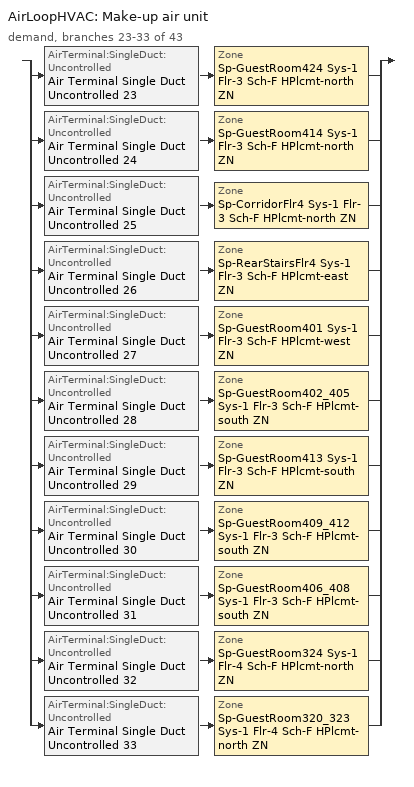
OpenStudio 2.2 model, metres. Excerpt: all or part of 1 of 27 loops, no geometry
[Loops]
AirLoopHVAC 'Make-up air unit'
 demand, branches 23-33 of 43: split
  | AirTerminal:SingleDuct:Uncontrolled 'Air Terminal Single Duct Uncontrolled 23' > Zone 'Sp-GuestRoom424 Sys-1 Flr-3 Sch-F HPlcmt-north ZN'
  | AirTerminal:SingleDuct:Uncontrolled 'Air Terminal Single Duct Uncontrolled 24' > Zone 'Sp-GuestRoom414 Sys-1 Flr-3 Sch-F HPlcmt-north ZN'
  | AirTerminal:SingleDuct:Uncontrolled 'Air Terminal Single Duct Uncontrolled 25' > Zone 'Sp-CorridorFlr4 Sys-1 Flr-3 Sch-F HPlcmt-north ZN'
  | AirTerminal:SingleDuct:Uncontrolled 'Air Terminal Single Duct Uncontrolled 26' > Zone 'Sp-RearStairsFlr4 Sys-1 Flr-3 Sch-F HPlcmt-east ZN'
  | AirTerminal:SingleDuct:Uncontrolled 'Air Terminal Single Duct Uncontrolled 27' > Zone 'Sp-GuestRoom401 Sys-1 Flr-3 Sch-F HPlcmt-west ZN'
  | AirTerminal:SingleDuct:Uncontrolled 'Air Terminal Single Duct Uncontrolled 28' > Zone 'Sp-GuestRoom402_405 Sys-1 Flr-3 Sch-F HPlcmt-south ZN'
  | AirTerminal:SingleDuct:Uncontrolled 'Air Terminal Single Duct Uncontrolled 29' > Zone 'Sp-GuestRoom413 Sys-1 Flr-3 Sch-F HPlcmt-south ZN'
  | AirTerminal:SingleDuct:Uncontrolled 'Air Terminal Single Duct Uncontrolled 30' > Zone 'Sp-GuestRoom409_412 Sys-1 Flr-3 Sch-F HPlcmt-south ZN'
  | AirTerminal:SingleDuct:Uncontrolled 'Air Terminal Single Duct Uncontrolled 31' > Zone 'Sp-GuestRoom406_408 Sys-1 Flr-3 Sch-F HPlcmt-south ZN'
  | AirTerminal:SingleDuct:Uncontrolled 'Air Terminal Single Duct Uncontrolled 32' > Zone 'Sp-GuestRoom324 Sys-1 Flr-4 Sch-F HPlcmt-north ZN'
  | AirTerminal:SingleDuct:Uncontrolled 'Air Terminal Single Duct Uncontrolled 33' > Zone 'Sp-GuestRoom320_323 Sys-1 Flr-4 Sch-F HPlcmt-north ZN'
[Sizing:Zone] Zone Cooling Design Supply Air Temperature Input Method=SupplyAirTemperature; Zone Cooling Design Supply Air Temperature {C}=13; Zone Cooling Design Supply Air Temperature Difference {deltaC}=11.11; Zone Heating Design Supply Air Temperature Input Method=SupplyAirTemperature; Zone Heating Design Supply Air Temperature {C}=43; Zone Heating Design Supply Air Temperature Difference {deltaC}=11.11; Zone Cooling Design Supply Air Humidity Ratio {kg-H2O/kg-air}=0.0085; Zone Heating Design Supply Air Humidity Ratio {kg-H2O/kg-air}=0.008; Zone Heating Sizing Factor=1.3; Zone Cooling Sizing Factor=1.1; Cooling Design Air Flow Method=DesignDay; Heating Design Air Flow Method=DesignDay; Account for Dedicated Outdoor Air System=No; Dedicated Outdoor Air System Control Strategy=NeutralSupplyAir; Dedicated Outdoor Air Low Setpoint Temperature for Design {C}=autosize; Dedicated Outdoor Air High Setpoint Temperature for Design {C}=autosize
Sp-GuestRoom424 Sys-1 Flr-3 Sch-F HPlcmt-north ZN; Sp-GuestRoom414 Sys-1 Flr-3 Sch-F HPlcmt-north ZN; Sp-CorridorFlr4 Sys-1 Flr-3 Sch-F HPlcmt-north ZN; Sp-RearStairsFlr4 Sys-1 Flr-3 Sch-F HPlcmt-east ZN; Sp-GuestRoom401 Sys-1 Flr-3 Sch-F HPlcmt-west ZN; Sp-GuestRoom402_405 Sys-1 Flr-3 Sch-F HPlcmt-south ZN; Sp-GuestRoom413 Sys-1 Flr-3 Sch-F HPlcmt-south ZN; Sp-GuestRoom409_412 Sys-1 Flr-3 Sch-F HPlcmt-south ZN; Sp-GuestRoom406_408 Sys-1 Flr-3 Sch-F HPlcmt-south ZN; Sp-GuestRoom324 Sys-1 Flr-4 Sch-F HPlcmt-north ZN; Sp-GuestRoom320_323 Sys-1 Flr-4 Sch-F HPlcmt-north ZN
[Zone equipment]
Sp-GuestRoom424 Sys-1 Flr-3 Sch-F HPlcmt-north ZN: Sp-GuestRoom424 Sys-1 Flr-3 Sch-F HPlcmt-north ZN PTAC, Zone HVAC Baseboard Convective Electric 23, Air Terminal Single Duct Uncontrolled 23
Sp-GuestRoom414 Sys-1 Flr-3 Sch-F HPlcmt-north ZN: Sp-GuestRoom414 Sys-1 Flr-3 Sch-F HPlcmt-north ZN PTAC, Zone HVAC Baseboard Convective Electric 24, Air Terminal Single Duct Uncontrolled 24
Sp-CorridorFlr4 Sys-1 Flr-3 Sch-F HPlcmt-north ZN: Sp-CorridorFlr4 Sys-1 Flr-3 Sch-F HPlcmt-north ZN PTAC, Zone HVAC Baseboard Convective Electric 25, Air Terminal Single Duct Uncontrolled 25
Sp-RearStairsFlr4 Sys-1 Flr-3 Sch-F HPlcmt-east ZN: Sp-RearStairsFlr4 Sys-1 Flr-3 Sch-F HPlcmt-east ZN PTAC, Zone HVAC Baseboard Convective Electric 26, Air Terminal Single Duct Uncontrolled 26
Sp-GuestRoom401 Sys-1 Flr-3 Sch-F HPlcmt-west ZN: Sp-GuestRoom401 Sys-1 Flr-3 Sch-F HPlcmt-west ZN PTAC, Zone HVAC Baseboard Convective Electric 27, Air Terminal Single Duct Uncontrolled 27
Sp-GuestRoom402_405 Sys-1 Flr-3 Sch-F HPlcmt-south ZN: Sp-GuestRoom402_405 Sys-1 Flr-3 Sch-F HPlcmt-south ZN PTAC, Zone HVAC Baseboard Convective Electric 28, Air Terminal Single Duct Uncontrolled 28
Sp-GuestRoom413 Sys-1 Flr-3 Sch-F HPlcmt-south ZN: Sp-GuestRoom413 Sys-1 Flr-3 Sch-F HPlcmt-south ZN PTAC, Zone HVAC Baseboard Convective Electric 29, Air Terminal Single Duct Uncontrolled 29
Sp-GuestRoom409_412 Sys-1 Flr-3 Sch-F HPlcmt-south ZN: Sp-GuestRoom409_412 Sys-1 Flr-3 Sch-F HPlcmt-south ZN PTAC, Zone HVAC Baseboard Convective Electric 30, Air Terminal Single Duct Uncontrolled 30
Sp-GuestRoom406_408 Sys-1 Flr-3 Sch-F HPlcmt-south ZN: Sp-GuestRoom406_408 Sys-1 Flr-3 Sch-F HPlcmt-south ZN PTAC, Zone HVAC Baseboard Convective Electric 31, Air Terminal Single Duct Uncontrolled 31
Sp-GuestRoom324 Sys-1 Flr-4 Sch-F HPlcmt-north ZN: Sp-GuestRoom324 Sys-1 Flr-4 Sch-F HPlcmt-north ZN PTAC, Zone HVAC Baseboard Convective Electric 32, Air Terminal Single Duct Uncontrolled 32
Sp-GuestRoom320_323 Sys-1 Flr-4 Sch-F HPlcmt-north ZN: Sp-GuestRoom320_323 Sys-1 Flr-4 Sch-F HPlcmt-north ZN PTAC, Zone HVAC Baseboard Convective Electric 33, Air Terminal Single Duct Uncontrolled 33
[Fan:ConstantVolume] Availability Schedule=Always On Discrete; Fan Efficiency=0.39975; Pressure Rise {Pa}=640; Maximum Flow Rate {m3/s}=AutoSize; Motor Efficiency=0.615
Fan Constant Volume 24; Fan Constant Volume 25; Fan Constant Volume 26; Fan Constant Volume 27; Fan Constant Volume 28; Fan Constant Volume 29; Fan Constant Volume 30; Fan Constant Volume 31; Fan Constant Volume 32; Fan Constant Volume 33; Fan Constant Volume 34
[Coil:Heating:Electric] Availability Schedule=ON_OFF_ALWAYS_OFF
Coil Heating Electric 24; Coil Heating Electric 25; Coil Heating Electric 26; Coil Heating Electric 27; Coil Heating Electric 28; Coil Heating Electric 29; Coil Heating Electric 30; Coil Heating Electric 31; Coil Heating Electric 32; Coil Heating Electric 33; Coil Heating Electric 34
[Coil:Cooling:DX:SingleSpeed] Availability Schedule=Always On Discrete; Rated Total Cooling Capacity {W}=autosize; Rated Sensible Heat Ratio=autosize; Rated Air Flow Rate {m3/s}=autosize; Rated Evaporator Fan Power Per Volume Flow Rate {W/(m3/s)}=773.3; Condenser Type=AirCooled; Evaporative Condenser Effectiveness=0; Evaporative Condenser Air Flow Rate {m3/s}=Autosize; Evaporative Condenser Pump Rated Power Consumption {W}=Autosize; Crankcase Heater Capacity {W}=0; Maximum Outdoor Dry-Bulb Temperature for Crankcase Heater Operation {C}=0; Basin Heater Capacity {W/K}=0; Basin Heater Setpoint Temperature {C}=10
Name | Rated COP {W/W} | Total Cooling Capacity Function of Temperature Curve | Total Cooling Capacity Function of Flow Fraction Curve | Energy Input Ratio Function of Temperature Curve | Energy Input Ratio Function of Flow Fraction Curve | Part Load Fraction Correlation Curve
Coil Cooling DX Single Speed 24 3kBtu/hr 11.0EER | 3.72386 | DXCOOL-NECB2011-REF-CAPFT 16 | DXCOOL-NECB2011-REF-CAPFFLOW 16 | DXCOOL-NECB2011-REF-COOLEIRFT 16 | DXCOOL-NECB2011-REF-COOLEIRFFLOW 16 | DXCOOL-NECB2011-REF-COOLPLFFPLR 16
Coil Cooling DX Single Speed 25 3kBtu/hr 11.0EER | 3.72393 | DXCOOL-NECB2011-REF-CAPFT 17 | DXCOOL-NECB2011-REF-CAPFFLOW 17 | DXCOOL-NECB2011-REF-COOLEIRFT 17 | DXCOOL-NECB2011-REF-COOLEIRFFLOW 17 | DXCOOL-NECB2011-REF-COOLPLFFPLR 17
Coil Cooling DX Single Speed 26 13kBtu/hr 9.8EER | 3.32669 | DXCOOL-NECB2011-REF-CAPFT 18 | DXCOOL-NECB2011-REF-CAPFFLOW 18 | DXCOOL-NECB2011-REF-COOLEIRFT 18 | DXCOOL-NECB2011-REF-COOLEIRFFLOW 18 | DXCOOL-NECB2011-REF-COOLPLFFPLR 18
Coil Cooling DX Single Speed 27 3kBtu/hr 11.0EER | 3.72398 | DXCOOL-NECB2011-REF-CAPFT 19 | DXCOOL-NECB2011-REF-CAPFFLOW 19 | DXCOOL-NECB2011-REF-COOLEIRFT 19 | DXCOOL-NECB2011-REF-COOLEIRFFLOW 19 | DXCOOL-NECB2011-REF-COOLPLFFPLR 19
Coil Cooling DX Single Speed 28 5kBtu/hr 11.0EER | 3.72519 | DXCOOL-NECB2011-REF-CAPFT 20 | DXCOOL-NECB2011-REF-CAPFFLOW 20 | DXCOOL-NECB2011-REF-COOLEIRFT 20 | DXCOOL-NECB2011-REF-COOLEIRFFLOW 20 | DXCOOL-NECB2011-REF-COOLPLFFPLR 20
Coil Cooling DX Single Speed 29 12kBtu/hr 10.0EER | 3.38369 | DXCOOL-NECB2011-REF-CAPFT 21 | DXCOOL-NECB2011-REF-CAPFFLOW 21 | DXCOOL-NECB2011-REF-COOLEIRFT 21 | DXCOOL-NECB2011-REF-COOLEIRFFLOW 21 | DXCOOL-NECB2011-REF-COOLPLFFPLR 21
Coil Cooling DX Single Speed 30 4kBtu/hr 11.0EER | 3.72422 | DXCOOL-NECB2011-REF-CAPFT 23 | DXCOOL-NECB2011-REF-CAPFFLOW 23 | DXCOOL-NECB2011-REF-COOLEIRFT 23 | DXCOOL-NECB2011-REF-COOLEIRFFLOW 23 | DXCOOL-NECB2011-REF-COOLPLFFPLR 23
Coil Cooling DX Single Speed 31 12kBtu/hr 10.0EER | 3.38542 | DXCOOL-NECB2011-REF-CAPFT 24 | DXCOOL-NECB2011-REF-CAPFFLOW 24 | DXCOOL-NECB2011-REF-COOLEIRFT 24 | DXCOOL-NECB2011-REF-COOLEIRFFLOW 24 | DXCOOL-NECB2011-REF-COOLPLFFPLR 24
Coil Cooling DX Single Speed 32 10kBtu/hr 10.4EER | 3.52241 | DXCOOL-NECB2011-REF-CAPFT 25 | DXCOOL-NECB2011-REF-CAPFFLOW 25 | DXCOOL-NECB2011-REF-COOLEIRFT 25 | DXCOOL-NECB2011-REF-COOLEIRFFLOW 25 | DXCOOL-NECB2011-REF-COOLPLFFPLR 25
Coil Cooling DX Single Speed 33 2kBtu/hr 11.0EER | 3.72253 | DXCOOL-NECB2011-REF-CAPFT 26 | DXCOOL-NECB2011-REF-CAPFFLOW 26 | DXCOOL-NECB2011-REF-COOLEIRFT 26 | DXCOOL-NECB2011-REF-COOLEIRFFLOW 26 | DXCOOL-NECB2011-REF-COOLPLFFPLR 26
Coil Cooling DX Single Speed 34 7kBtu/hr 11.0EER | 3.72678 | DXCOOL-NECB2011-REF-CAPFT 27 | DXCOOL-NECB2011-REF-CAPFFLOW 27 | DXCOOL-NECB2011-REF-COOLEIRFT 27 | DXCOOL-NECB2011-REF-COOLEIRFFLOW 27 | DXCOOL-NECB2011-REF-COOLPLFFPLR 27
[ZoneHVAC:PackagedTerminalAirConditioner] Availability Schedule=Always On Discrete; Supply Air Flow Rate During Cooling Operation {m3/s}=Autosize; Supply Air Flow Rate During Heating Operation {m3/s}=Autosize; Supply Air Flow Rate When No Cooling or Heating is Needed {m3/s}=Autosize; Outdoor Air Flow Rate During Cooling Operation {m3/s}=Autosize; Outdoor Air Flow Rate During Heating Operation {m3/s}=Autosize; Outdoor Air Flow Rate When No Cooling or Heating is Needed {m3/s}=Autosize; Fan Placement=DrawThrough
Name | Supply Air Fan | Heating Coil | Cooling Coil
Sp-GuestRoom424 Sys-1 Flr-3 Sch-F HPlcmt-north ZN PTAC | Fan Constant Volume 24 | Coil Heating Electric 24 | Coil Cooling DX Single Speed 24 3kBtu/hr 11.0EER
Sp-GuestRoom414 Sys-1 Flr-3 Sch-F HPlcmt-north ZN PTAC | Fan Constant Volume 25 | Coil Heating Electric 25 | Coil Cooling DX Single Speed 25 3kBtu/hr 11.0EER
Sp-CorridorFlr4 Sys-1 Flr-3 Sch-F HPlcmt-north ZN PTAC | Fan Constant Volume 26 | Coil Heating Electric 26 | Coil Cooling DX Single Speed 26 13kBtu/hr 9.8EER
Sp-RearStairsFlr4 Sys-1 Flr-3 Sch-F HPlcmt-east ZN PTAC | Fan Constant Volume 27 | Coil Heating Electric 27 | Coil Cooling DX Single Speed 27 3kBtu/hr 11.0EER
Sp-GuestRoom401 Sys-1 Flr-3 Sch-F HPlcmt-west ZN PTAC | Fan Constant Volume 28 | Coil Heating Electric 28 | Coil Cooling DX Single Speed 28 5kBtu/hr 11.0EER
Sp-GuestRoom402_405 Sys-1 Flr-3 Sch-F HPlcmt-south ZN PTAC | Fan Constant Volume 29 | Coil Heating Electric 29 | Coil Cooling DX Single Speed 29 12kBtu/hr 10.0EER
Sp-GuestRoom413 Sys-1 Flr-3 Sch-F HPlcmt-south ZN PTAC | Fan Constant Volume 30 | Coil Heating Electric 30 | Coil Cooling DX Single Speed 30 4kBtu/hr 11.0EER
Sp-GuestRoom409_412 Sys-1 Flr-3 Sch-F HPlcmt-south ZN PTAC | Fan Constant Volume 31 | Coil Heating Electric 31 | Coil Cooling DX Single Speed 31 12kBtu/hr 10.0EER
Sp-GuestRoom406_408 Sys-1 Flr-3 Sch-F HPlcmt-south ZN PTAC | Fan Constant Volume 32 | Coil Heating Electric 32 | Coil Cooling DX Single Speed 32 10kBtu/hr 10.4EER
Sp-GuestRoom324 Sys-1 Flr-4 Sch-F HPlcmt-north ZN PTAC | Fan Constant Volume 33 | Coil Heating Electric 33 | Coil Cooling DX Single Speed 33 2kBtu/hr 11.0EER
Sp-GuestRoom320_323 Sys-1 Flr-4 Sch-F HPlcmt-north ZN PTAC | Fan Constant Volume 34 | Coil Heating Electric 34 | Coil Cooling DX Single Speed 34 7kBtu/hr 11.0EER
[ZoneHVAC:Baseboard:Convective:Electric] Availability Schedule=Always On Discrete; Nominal Capacity {W}=autosize; Efficiency=1
Zone HVAC Baseboard Convective Electric 23; Zone HVAC Baseboard Convective Electric 24; Zone HVAC Baseboard Convective Electric 25; Zone HVAC Baseboard Convective Electric 26; Zone HVAC Baseboard Convective Electric 27; Zone HVAC Baseboard Convective Electric 28; Zone HVAC Baseboard Convective Electric 29; Zone HVAC Baseboard Convective Electric 30; Zone HVAC Baseboard Convective Electric 31; Zone HVAC Baseboard Convective Electric 32; Zone HVAC Baseboard Convective Electric 33
[AirTerminal:SingleDuct:Uncontrolled] Availability Schedule=Always On Discrete; Maximum Air Flow Rate {m3/s}=AutoSize
Air Terminal Single Duct Uncontrolled 23; Air Terminal Single Duct Uncontrolled 24; Air Terminal Single Duct Uncontrolled 25; Air Terminal Single Duct Uncontrolled 26; Air Terminal Single Duct Uncontrolled 27; Air Terminal Single Duct Uncontrolled 28; Air Terminal Single Duct Uncontrolled 29; Air Terminal Single Duct Uncontrolled 30; Air Terminal Single Duct Uncontrolled 31; Air Terminal Single Duct Uncontrolled 32; Air Terminal Single Duct Uncontrolled 33
[Schedule:Ruleset]
ON_OFF_ALWAYS_OFF: Default Day Schedule=Schedule Day 3
[Schedule:Day]
Schedule Day 3; wkdON_OFF_ALWAYS_OFF 1; satON_OFF_ALWAYS_OFF 1; sunON_OFF_ALWAYS_OFF 1: 1, 0, 0, 2, 0, 0, 3, 0, 0, 4, 0, 0, 5, 0, 0, 6, 0, 0, 7, 0, 0, 8, 0, 0, 9, 0, 0, 10, 0, 0, 11, 0, 0, 12, 0, 0, 13, 0, 0, 14, 0, 0, 15, 0, 0, 16, 0, 0, 17, 0, 0, 18, 0, 0, 19, 0, 0, 20, 0, 0, 21, 0, 0, 22, 0, 0, 23, 0, 0, 24, 0, 0
[Schedule:Rule] Schedule Ruleset=ON_OFF_ALWAYS_OFF; Date Specification Type=DateRange; Start Month=1; Start Day=1; End Month=12; End Day=31
Name | Rule Order | Day Schedule | Apply Sunday | Apply Monday | Apply Tuesday | Apply Wednesday | Apply Thursday | Apply Friday | Apply Saturday
wkdON_OFF_ALWAYS_OFF rule | 2 | wkdON_OFF_ALWAYS_OFF 1 | No | Yes | Yes | Yes | Yes | Yes | No
satON_OFF_ALWAYS_OFFrule | 1 | satON_OFF_ALWAYS_OFF 1 | No | No | No | No | No | No | Yes
sunON_OFF_ALWAYS_OFFrule | 0 | sunON_OFF_ALWAYS_OFF 1 | Yes | No | No | No | No | No | No
[Schedule:Constant]
Always On Discrete: Value=1
[Curve:Biquadratic] Minimum Value of x=13; Maximum Value of x=24; Minimum Value of y=24; Maximum Value of y=46
Name | Coefficient1 Constant | Coefficient2 x | Coefficient3 x**2 | Coefficient4 y | Coefficient5 y**2 | Coefficient6 x*y
DXCOOL-NECB2011-REF-CAPFT 16; DXCOOL-NECB2011-REF-CAPFT 17; DXCOOL-NECB2011-REF-CAPFT 18; DXCOOL-NECB2011-REF-CAPFT 19; DXCOOL-NECB2011-REF-CAPFT 20; DXCOOL-NECB2011-REF-CAPFT 21; DXCOOL-NECB2011-REF-CAPFT 23; DXCOOL-NECB2011-REF-CAPFT 24; DXCOOL-NECB2011-REF-CAPFT 25; DXCOOL-NECB2011-REF-CAPFT 26; DXCOOL-NECB2011-REF-CAPFT 27 | 0.867905 | 0.0142459 | 0.00055436 | -0.0075575 | 3.3e-05 | -0.0001918
DXCOOL-NECB2011-REF-COOLEIRFT 16; DXCOOL-NECB2011-REF-COOLEIRFT 17; DXCOOL-NECB2011-REF-COOLEIRFT 18; DXCOOL-NECB2011-REF-COOLEIRFT 19; DXCOOL-NECB2011-REF-COOLEIRFT 20; DXCOOL-NECB2011-REF-COOLEIRFT 21; DXCOOL-NECB2011-REF-COOLEIRFT 23; DXCOOL-NECB2011-REF-COOLEIRFT 24; DXCOOL-NECB2011-REF-COOLEIRFT 25; DXCOOL-NECB2011-REF-COOLEIRFT 26; DXCOOL-NECB2011-REF-COOLEIRFT 27 | 0.116936 | 0.0284933 | -0.0004112 | 0.0214108 | 0.00016103 | -0.0006791
[Curve:Quadratic] Coefficient1 Constant=1; Coefficient2 x=0; Coefficient3 x**2=0; Minimum Value of x=0; Maximum Value of x=1
DXCOOL-NECB2011-REF-CAPFFLOW 16; DXCOOL-NECB2011-REF-COOLEIRFFLOW 16; DXCOOL-NECB2011-REF-CAPFFLOW 17; DXCOOL-NECB2011-REF-COOLEIRFFLOW 17; DXCOOL-NECB2011-REF-CAPFFLOW 18; DXCOOL-NECB2011-REF-COOLEIRFFLOW 18; DXCOOL-NECB2011-REF-CAPFFLOW 19; DXCOOL-NECB2011-REF-COOLEIRFFLOW 19; DXCOOL-NECB2011-REF-CAPFFLOW 20; DXCOOL-NECB2011-REF-COOLEIRFFLOW 20; DXCOOL-NECB2011-REF-CAPFFLOW 21; DXCOOL-NECB2011-REF-COOLEIRFFLOW 21; DXCOOL-NECB2011-REF-CAPFFLOW 23; DXCOOL-NECB2011-REF-COOLEIRFFLOW 23; DXCOOL-NECB2011-REF-CAPFFLOW 24; DXCOOL-NECB2011-REF-COOLEIRFFLOW 24; DXCOOL-NECB2011-REF-CAPFFLOW 25; DXCOOL-NECB2011-REF-COOLEIRFFLOW 25; DXCOOL-NECB2011-REF-CAPFFLOW 26; DXCOOL-NECB2011-REF-COOLEIRFFLOW 26; DXCOOL-NECB2011-REF-CAPFFLOW 27; DXCOOL-NECB2011-REF-COOLEIRFFLOW 27
[Curve:Cubic] Coefficient1 Constant=0.0277; Coefficient2 x=4.9151; Coefficient3 x**2=-8.184; Coefficient4 x**3=4.2702; Minimum Value of x=0.7; Maximum Value of x=1
DXCOOL-NECB2011-REF-COOLPLFFPLR 16; DXCOOL-NECB2011-REF-COOLPLFFPLR 17; DXCOOL-NECB2011-REF-COOLPLFFPLR 18; DXCOOL-NECB2011-REF-COOLPLFFPLR 19; DXCOOL-NECB2011-REF-COOLPLFFPLR 20; DXCOOL-NECB2011-REF-COOLPLFFPLR 21; DXCOOL-NECB2011-REF-COOLPLFFPLR 23; DXCOOL-NECB2011-REF-COOLPLFFPLR 24; DXCOOL-NECB2011-REF-COOLPLFFPLR 25; DXCOOL-NECB2011-REF-COOLPLFFPLR 26; DXCOOL-NECB2011-REF-COOLPLFFPLR 27
